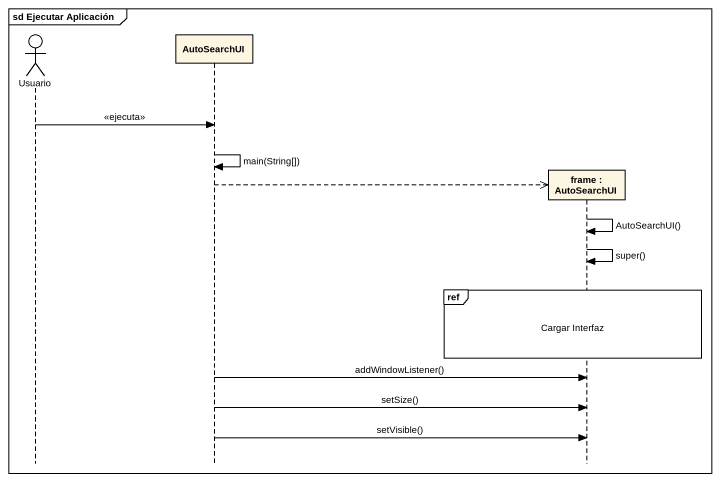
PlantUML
@startuml
mainframe sd Ejecutar Aplicación
hide footbox
actor Usuario
participant AutoSearchUI
participant "frame : AutoSearchUI" as frame_

Usuario -> AutoSearchUI : <<ejecuta>>
AutoSearchUI -> AutoSearchUI : main(String[])
AutoSearchUI -->> frame_ **
frame_ -> frame_ : AutoSearchUI()
frame_ -> frame_ : super()
ref over frame_ : Cargar Interfaz
AutoSearchUI -> frame_ : addWindowListener()
AutoSearchUI -> frame_ : setSize()
AutoSearchUI -> frame_ : setVisible()
@enduml
